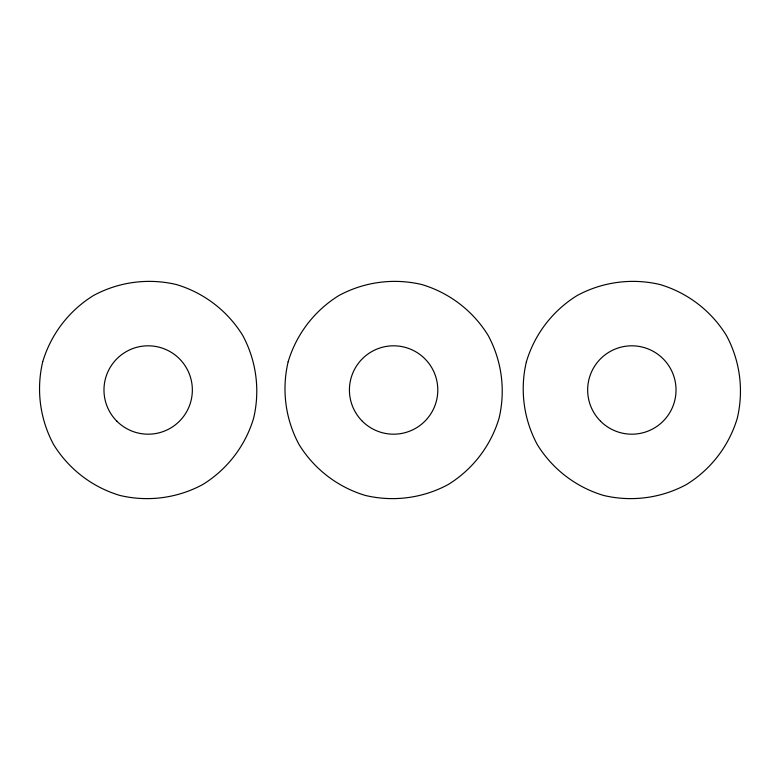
<?xml version="1.0" encoding="UTF-8"?>
<svg xmlns="http://www.w3.org/2000/svg" width="780" height="780" viewBox="0 0 780 780"><rect width="100%" height="100%" fill="white"/><g stroke="black" fill="none" stroke-linecap="round" stroke-linejoin="round"><path stroke-width="1.17" d="M42.724 361.744C36.065 389.776 39.946 419.221 53.625 444.581C68.747 469.111 92.303 487.188 119.906 495.446C147.947 502.096 177.392 498.215 202.742 484.536C227.272 469.414 245.349 445.858 253.607 418.255C260.257 390.224 256.376 360.779 242.707 335.419C227.584 310.889 204.019 292.812 176.416 284.554C148.385 277.904 118.94 281.785 93.581 295.464C69.059 310.586 50.983 334.142 42.724 361.744M288.161 361.744C281.512 389.776 285.392 419.221 299.072 444.581C314.194 469.111 337.75 487.188 365.352 495.446C393.393 502.096 422.838 498.215 448.188 484.536C472.719 469.414 490.796 445.858 499.054 418.255C505.703 390.224 501.823 360.779 488.144 335.419C473.031 310.889 449.465 292.812 421.863 284.554C393.832 277.904 364.387 281.785 339.027 295.464C314.506 310.586 296.419 334.142 288.161 361.744M526.393 361.744C519.743 389.776 523.624 419.221 537.293 444.581C552.416 469.111 575.981 487.188 603.583 495.446C631.615 502.096 661.06 498.215 686.419 484.536C710.941 469.414 729.017 445.858 737.275 418.255C743.935 390.224 740.054 360.779 726.375 335.419C711.253 310.889 687.697 292.812 660.094 284.554C632.053 277.904 602.608 281.785 577.258 295.464C552.727 310.586 534.651 334.142 526.393 361.744M116.912 421.249A44.197 44.197 0 0 0 190.846 401.437A44.197 44.197 0 0 0 136.724 347.315A44.197 44.197 0 0 0 116.912 421.249M362.359 421.249A44.197 44.197 0 0 0 436.293 401.437A44.197 44.197 0 0 0 382.171 347.315A44.197 44.197 0 0 0 362.359 421.249M600.59 421.249A44.197 44.197 0 0 0 674.524 401.437A44.197 44.197 0 0 0 620.402 347.315A44.197 44.197 0 0 0 600.59 421.249"/></g></svg>
